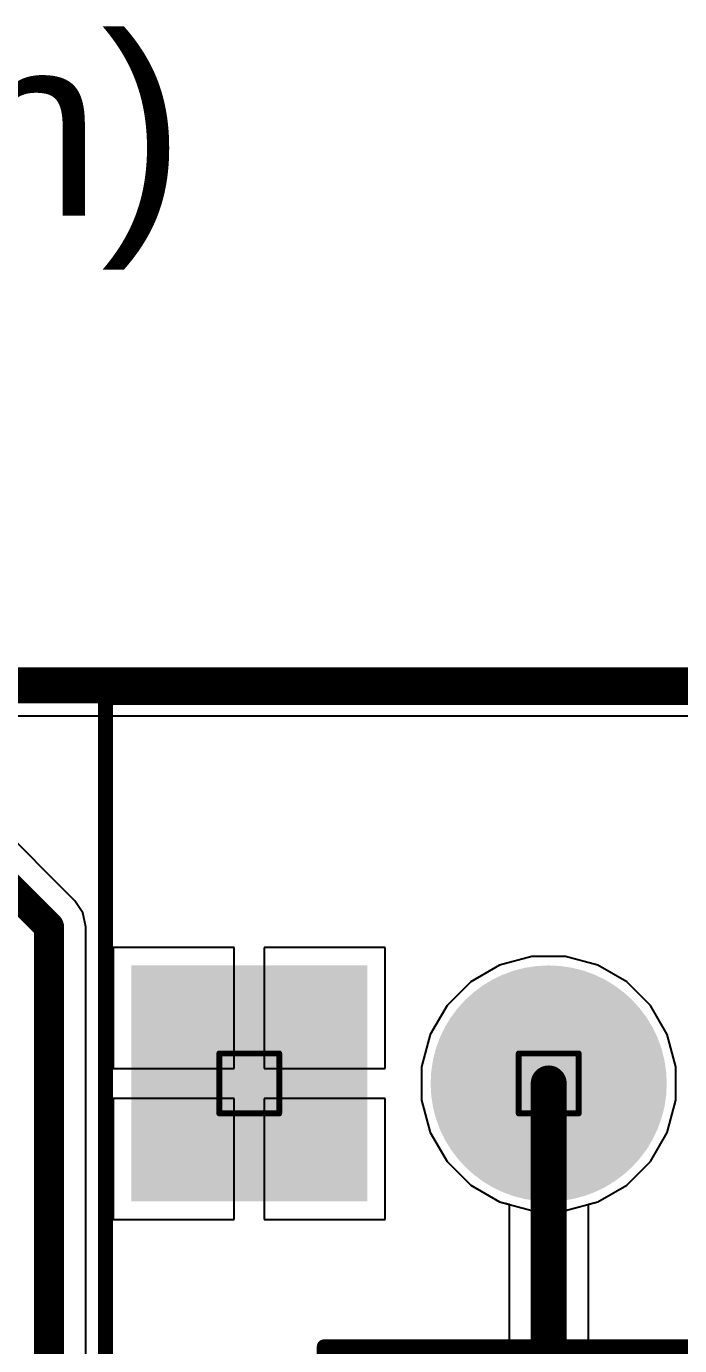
# Model space of a CAD drawing. Header units: inches. Extents: x -48 to 200, y -49 to 27.
# Drawn here: x 1.9416 to 2.1597, y 1.7104 to 2.1512 of the extents above; entities that cross this region are included whole.
import ezdxf

# ---------------------------------------------------------------- set-up
doc = ezdxf.new("R2010")
doc.units = ezdxf.units.IN
doc.header["$MEASUREMENT"] = 0
for name, color, linetype in [('Board Outline', 216, 'Continuous'), ('Bottom Layer', 5, 'Continuous'), ('Bottom Overlay', 54, 'Continuous'), ('Bottom Solder', 6, 'Continuous'), ('Dimension', 6, 'Continuous'), ('Drill Drawing', 1, 'Continuous'), ('Multi-Layer', 9, 'Continuous'), ('Pad Holes', 156, 'Continuous'), ('Top Layer', 1, 'Continuous'), ('Top Solder', 216, 'Continuous')]:
    doc.layers.add(name, color=color, linetype=linetype)
doc.styles.add('Arial', font='', dxfattribs={"height": 0.2})
doc.styles.get('Arial').set_extended_font_data('Arial')

# ---------------------------------------------------------------- blocks, each defined once
blk = doc.blocks.new('0022232041_B_24')
at = {"layer": 'Bottom Layer'}
blk.add_hatch(color=5, dxfattribs=at).paths.add_polyline_path([(-0.18543, 0.03543), (-0.11457, 0.03543), (-0.11457, -0.03543), (-0.18543, -0.03543)])
h = blk.add_hatch(color=5, dxfattribs=at)
edge = h.paths.add_edge_path()
edge.add_arc((-0.05, 0), 0.03543, 0, 360)
h = blk.add_hatch(color=5, dxfattribs=at)
edge = h.paths.add_edge_path()
edge.add_arc((0.05, 0), 0.03543, 0, 360)
h = blk.add_hatch(color=5, dxfattribs=at)
edge = h.paths.add_edge_path()
edge.add_arc((0.15, 0), 0.03543, 0, 360)
at = {"layer": 'Bottom Solder'}
blk.add_hatch(color=6, dxfattribs=at).paths.add_polyline_path([(-0.18943, 0.03943), (-0.11057, 0.03943), (-0.11057, -0.03943), (-0.18943, -0.03943)])
h = blk.add_hatch(color=6, dxfattribs=at)
edge = h.paths.add_edge_path()
edge.add_arc((-0.05, 0), 0.03943, 0, 360)
h = blk.add_hatch(color=6, dxfattribs=at)
edge = h.paths.add_edge_path()
edge.add_arc((0.05, 0), 0.03943, 0, 360)
h = blk.add_hatch(color=6, dxfattribs=at)
edge = h.paths.add_edge_path()
edge.add_arc((0.15, 0), 0.03943, 0, 360)
at = {"layer": 'Multi-Layer'}
blk.add_hatch(color=9, dxfattribs=at).paths.add_polyline_path([(-0.18543, 0.03543), (-0.11457, 0.03543), (-0.11457, -0.03543), (-0.18543, -0.03543)])
h = blk.add_hatch(color=9, dxfattribs=at)
edge = h.paths.add_edge_path()
edge.add_arc((-0.05, 0), 0.03543, 0, 360)
h = blk.add_hatch(color=9, dxfattribs=at)
edge = h.paths.add_edge_path()
edge.add_arc((0.05, 0), 0.03543, 0, 360)
h = blk.add_hatch(color=9, dxfattribs=at)
edge = h.paths.add_edge_path()
edge.add_arc((0.15, 0), 0.03543, 0, 360)
at = {"layer": 'Pad Holes'}
h = blk.add_hatch(color=7, dxfattribs=at)
edge = h.paths.add_edge_path()
edge.add_arc((-0.15, 0), 0.02008, 0, 360)
h = blk.add_hatch(color=7, dxfattribs=at)
edge = h.paths.add_edge_path()
edge.add_arc((-0.05, 0), 0.02008, 0, 360)
h = blk.add_hatch(color=7, dxfattribs=at)
edge = h.paths.add_edge_path()
edge.add_arc((0.05, 0), 0.02008, 0, 360)
h = blk.add_hatch(color=7, dxfattribs=at)
edge = h.paths.add_edge_path()
edge.add_arc((0.15, 0), 0.02008, 0, 360)
at = {"layer": 'Top Layer'}
blk.add_hatch(color=1, dxfattribs=at).paths.add_polyline_path([(-0.18543, 0.03543), (-0.11457, 0.03543), (-0.11457, -0.03543), (-0.18543, -0.03543)])
h = blk.add_hatch(color=1, dxfattribs=at)
edge = h.paths.add_edge_path()
edge.add_arc((-0.05, 0), 0.03543, 0, 360)
h = blk.add_hatch(color=1, dxfattribs=at)
edge = h.paths.add_edge_path()
edge.add_arc((0.05, 0), 0.03543, 0, 360)
h = blk.add_hatch(color=1, dxfattribs=at)
edge = h.paths.add_edge_path()
edge.add_arc((0.15, 0), 0.03543, 0, 360)
at = {"layer": 'Top Solder'}
blk.add_hatch(color=216, dxfattribs=at).paths.add_polyline_path([(-0.18943, 0.03943), (-0.11057, 0.03943), (-0.11057, -0.03943), (-0.18943, -0.03943)])
h = blk.add_hatch(color=216, dxfattribs=at)
edge = h.paths.add_edge_path()
edge.add_arc((-0.05, 0), 0.03943, 0, 360)
h = blk.add_hatch(color=216, dxfattribs=at)
edge = h.paths.add_edge_path()
edge.add_arc((0.05, 0), 0.03943, 0, 360)
h = blk.add_hatch(color=216, dxfattribs=at)
edge = h.paths.add_edge_path()
edge.add_arc((0.15, 0), 0.03943, 0, 360)
at = {"layer": 'Bottom Overlay'}
for points in [[(-0.198, -0.122, 0.005, 0.005, 0), (-0.198, 0.129, 0.005, 0.005, 0)], [(-0.198, 0.129, 0.005, 0.005, 0), (0.199, 0.129, 0.005, 0.005, 0)], [(0.199, -0.122, 0.005, 0.005, 0), (0.199, 0.129, 0.005, 0.005, 0)], [(-0.12495, -0.122, 0.005, 0.005, 0), (-0.12495, -0.088, 0.005, 0.005, 0)], [(-0.12495, -0.088, 0.005, 0.005, 0), (0.12495, -0.088, 0.005, 0.005, 0)], [(0.12495, -0.122, 0.005, 0.005, 0), (0.12495, -0.088, 0.005, 0.005, 0)], [(-0.198, -0.122, 0.005, 0.005, 0), (0.199, -0.122, 0.005, 0.005, 0)]]:
    blk.add_lwpolyline(points, format="xyseb", dxfattribs=at)
for points in [[(-0.19925, 0.129, 0.0025, 0.0025, 1), (-0.19675, 0.129, 0.0025, 0.0025, 1)], [(-0.19925, 0.129, 0.0025, 0.0025, 1), (-0.19675, 0.129, 0.0025, 0.0025, 1)], [(0.19775, 0.129, 0.0025, 0.0025, 1), (0.20025, 0.129, 0.0025, 0.0025, 1)], [(0.19775, 0.129, 0.0025, 0.0025, 1), (0.20025, 0.129, 0.0025, 0.0025, 1)], [(-0.1262, -0.088, 0.0025, 0.0025, 1), (-0.12369, -0.088, 0.0025, 0.0025, 1)], [(-0.1262, -0.088, 0.0025, 0.0025, 1), (-0.12369, -0.088, 0.0025, 0.0025, 1)], [(0.12369, -0.088, 0.0025, 0.0025, 1), (0.1262, -0.088, 0.0025, 0.0025, 1)], [(0.12369, -0.088, 0.0025, 0.0025, 1), (0.1262, -0.088, 0.0025, 0.0025, 1)], [(-0.19925, -0.122, 0.0025, 0.0025, 1), (-0.19675, -0.122, 0.0025, 0.0025, 1)], [(-0.19925, -0.122, 0.0025, 0.0025, 1), (-0.19675, -0.122, 0.0025, 0.0025, 1)], [(-0.1262, -0.122, 0.0025, 0.0025, 1), (-0.12369, -0.122, 0.0025, 0.0025, 1)], [(0.12369, -0.122, 0.0025, 0.0025, 1), (0.1262, -0.122, 0.0025, 0.0025, 1)], [(0.19775, -0.122, 0.0025, 0.0025, 1), (0.20025, -0.122, 0.0025, 0.0025, 1)], [(0.19775, -0.122, 0.0025, 0.0025, 1), (0.20025, -0.122, 0.0025, 0.0025, 1)]]:
    blk.add_lwpolyline(points, format="xyseb", close=True, dxfattribs=at)

msp = doc.modelspace()

# ---------------------------------------------------------------- linework, layer by layer
at = {"layer": 'Board Outline'}
msp.add_lwpolyline([(-0.067, 1.931, 0.012, 0.012, 0), (3.933, 1.931, 0.012, 0.012, 0)], format="xyseb", dxfattribs=at)
at = {"layer": 'Bottom Layer'}
for p, q in [((-0.0568, 1.9208), (3.9228, 1.9208)), ((2.011, 1.84343), (1.97057, 1.84343)), ((1.97057, 1.84343), (1.97057, 1.803)), ((2.011, 1.803), (2.011, 1.84343)), ((2.06143, 1.84343), (2.021, 1.84343)), ((2.021, 1.84343), (2.021, 1.803)), ((2.06143, 1.803), (2.06143, 1.84343)), ((2.11041, 1.84043), (2.09962, 1.83754)), ((2.12159, 1.84043), (2.11041, 1.84043)), ((2.13238, 1.83754), (2.12159, 1.84043)), ((2.09962, 1.83754), (2.08995, 1.83195)), ((2.14205, 1.83195), (2.13238, 1.83754)), ((2.08995, 1.83195), (2.08205, 1.82405)), ((2.14995, 1.82405), (2.14205, 1.83195)), ((2.08205, 1.82405), (2.07646, 1.81438)), ((2.15554, 1.81438), (2.14995, 1.82405)), ((2.07646, 1.81438), (2.07357, 1.80359)), ((2.15843, 1.80359), (2.15554, 1.81438)), ((1.97057, 1.803), (2.011, 1.803)), ((2.021, 1.803), (2.06143, 1.803)), ((2.07357, 1.80359), (2.07357, 1.79241)), ((2.15843, 1.79241), (2.15843, 1.80359)), ((2.011, 1.793), (1.97057, 1.793)), ((1.97057, 1.793), (1.97057, 1.75257)), ((2.011, 1.75257), (2.011, 1.793)), ((2.06143, 1.793), (2.021, 1.793)), ((2.021, 1.793), (2.021, 1.75257)), ((2.06143, 1.75257), (2.06143, 1.793)), ((2.07357, 1.79241), (2.07646, 1.78162)), ((2.15554, 1.78162), (2.15843, 1.79241)), ((2.07646, 1.78162), (2.08205, 1.77195)), ((2.14995, 1.77195), (2.15554, 1.78162)), ((2.08205, 1.77195), (2.08995, 1.76405)), ((2.14205, 1.76405), (2.14995, 1.77195)), ((2.08995, 1.76405), (2.09962, 1.75846)), ((2.13238, 1.75846), (2.14205, 1.76405)), ((2.09962, 1.75846), (2.11041, 1.75557)), ((2.11041, 1.75557), (2.12159, 1.75557)), ((2.12159, 1.75557), (2.13238, 1.75846)), ((1.97057, 1.75257), (2.011, 1.75257)), ((2.021, 1.75257), (2.06143, 1.75257))]:
    msp.add_line(p, q, dxfattribs=at)
at = {"layer": 'Drill Drawing'}
for points in [[(2.006, 1.808, 0.002, 0.002, 0), (2.026, 1.808, 0.002, 0.002, 0)], [(2.006, 1.788, 0.002, 0.002, 0), (2.006, 1.808, 0.002, 0.002, 0)], [(2.026, 1.788, 0.002, 0.002, 0), (2.026, 1.808, 0.002, 0.002, 0)], [(2.106, 1.808, 0.002, 0.002, 0), (2.126, 1.808, 0.002, 0.002, 0)], [(2.106, 1.788, 0.002, 0.002, 0), (2.106, 1.808, 0.002, 0.002, 0)], [(2.126, 1.788, 0.002, 0.002, 0), (2.126, 1.808, 0.002, 0.002, 0)], [(2.006, 1.788, 0.002, 0.002, 0), (2.026, 1.788, 0.002, 0.002, 0)], [(2.106, 1.788, 0.002, 0.002, 0), (2.126, 1.788, 0.002, 0.002, 0)]]:
    msp.add_lwpolyline(points, format="xyseb", dxfattribs=at)
for points in [[(2.0055, 1.808, 0.001, 0.001, 1), (2.0065, 1.808, 0.001, 0.001, 1)], [(2.0055, 1.808, 0.001, 0.001, 1), (2.0065, 1.808, 0.001, 0.001, 1)], [(2.0255, 1.808, 0.001, 0.001, 1), (2.0265, 1.808, 0.001, 0.001, 1)], [(2.0255, 1.808, 0.001, 0.001, 1), (2.0265, 1.808, 0.001, 0.001, 1)], [(2.1055, 1.808, 0.001, 0.001, 1), (2.1065, 1.808, 0.001, 0.001, 1)], [(2.1055, 1.808, 0.001, 0.001, 1), (2.1065, 1.808, 0.001, 0.001, 1)], [(2.1255, 1.808, 0.001, 0.001, 1), (2.1265, 1.808, 0.001, 0.001, 1)], [(2.1255, 1.808, 0.001, 0.001, 1), (2.1265, 1.808, 0.001, 0.001, 1)], [(2.0055, 1.788, 0.001, 0.001, 1), (2.0065, 1.788, 0.001, 0.001, 1)], [(2.0055, 1.788, 0.001, 0.001, 1), (2.0065, 1.788, 0.001, 0.001, 1)], [(2.0255, 1.788, 0.001, 0.001, 1), (2.0265, 1.788, 0.001, 0.001, 1)], [(2.0255, 1.788, 0.001, 0.001, 1), (2.0265, 1.788, 0.001, 0.001, 1)], [(2.1055, 1.788, 0.001, 0.001, 1), (2.1065, 1.788, 0.001, 0.001, 1)], [(2.1055, 1.788, 0.001, 0.001, 1), (2.1065, 1.788, 0.001, 0.001, 1)], [(2.1255, 1.788, 0.001, 0.001, 1), (2.1265, 1.788, 0.001, 0.001, 1)], [(2.1255, 1.788, 0.001, 0.001, 1), (2.1265, 1.788, 0.001, 0.001, 1)]]:
    msp.add_lwpolyline(points, format="xyseb", close=True, dxfattribs=at)
at = {"layer": 'Top Layer'}
for p, q in [((1.90253, 1.9208), (3.9228, 1.9208)), ((1.95779, 1.85901), (1.90062, 1.91619)), ((1.96045, 1.85504), (1.95779, 1.85901)), ((1.96138, 1.85035), (1.96045, 1.85504)), ((1.96138, 1.65057), (1.96138, 1.85035)), ((2.011, 1.84343), (1.97057, 1.84343)), ((1.97057, 1.84343), (1.97057, 1.803)), ((2.011, 1.803), (2.011, 1.84343)), ((2.06143, 1.84343), (2.021, 1.84343)), ((2.021, 1.84343), (2.021, 1.803)), ((2.06143, 1.803), (2.06143, 1.84343)), ((2.11041, 1.84043), (2.09962, 1.83754)), ((2.12159, 1.84043), (2.11041, 1.84043)), ((2.13238, 1.83754), (2.12159, 1.84043)), ((2.09962, 1.83754), (2.08995, 1.83195)), ((2.14205, 1.83195), (2.13238, 1.83754)), ((2.08995, 1.83195), (2.08205, 1.82405)), ((2.14995, 1.82405), (2.14205, 1.83195)), ((2.08205, 1.82405), (2.07646, 1.81438)), ((2.15554, 1.81438), (2.14995, 1.82405)), ((2.07646, 1.81438), (2.07357, 1.80359)), ((2.15843, 1.80359), (2.15554, 1.81438)), ((1.97057, 1.803), (2.011, 1.803)), ((2.021, 1.803), (2.06143, 1.803)), ((2.07357, 1.80359), (2.07357, 1.79241)), ((2.15843, 1.79241), (2.15843, 1.80359)), ((2.011, 1.793), (1.97057, 1.793)), ((1.97057, 1.793), (1.97057, 1.75257)), ((2.011, 1.75257), (2.011, 1.793)), ((2.06143, 1.793), (2.021, 1.793)), ((2.021, 1.793), (2.021, 1.75257)), ((2.06143, 1.75257), (2.06143, 1.793)), ((2.07357, 1.79241), (2.07646, 1.78162)), ((2.15554, 1.78162), (2.15843, 1.79241)), ((2.07646, 1.78162), (2.08205, 1.77195)), ((2.14995, 1.77195), (2.15554, 1.78162)), ((2.08205, 1.77195), (2.08995, 1.76405)), ((2.14205, 1.76405), (2.14995, 1.77195)), ((2.08995, 1.76405), (2.09962, 1.75846)), ((2.13238, 1.75846), (2.14205, 1.76405)), ((2.09962, 1.75846), (2.10275, 1.75762)), ((2.10275, 1.75762), (2.10275, 1.577)), ((2.12925, 1.75762), (2.13238, 1.75846)), ((2.12925, 1.58249), (2.12925, 1.75762)), ((1.97057, 1.75257), (2.011, 1.75257)), ((2.021, 1.75257), (2.06143, 1.75257))]:
    msp.add_line(p, q, dxfattribs=at)
for points in [[(1.8845, 1.915, 0.01, 0.01, 0), (1.94914, 1.85035, 0.01, 0.01, 0)], [(1.94914, 1.65057, 0.01, 0.01, 0), (1.94914, 1.85035, 0.01, 0.01, 0)], [(2.116, 1.577, 0.012, 0.012, 0), (2.116, 1.798, 0.012, 0.012, 0)]]:
    msp.add_lwpolyline(points, format="xyseb", dxfattribs=at)
for points in [[(1.94664, 1.85035, 0.005, 0.005, 1), (1.95164, 1.85035, 0.005, 0.005, 1)], [(1.94664, 1.85035, 0.005, 0.005, 1), (1.95164, 1.85035, 0.005, 0.005, 1)], [(2.113, 1.798, 0.006, 0.006, 1), (2.119, 1.798, 0.006, 0.006, 1)]]:
    msp.add_lwpolyline(points, format="xyseb", close=True, dxfattribs=at)

# ---------------------------------------------------------------- block references
msp.add_blockref('0022232041_B_24', (2.166, 1.798))

# ---------------------------------------------------------------- texts
at = {"layer": 'Dimension', "style": 'Arial'}
msp.add_text('4.00 (in)', height=0.06, dxfattribs=at).set_placement((1.687, 2.088))

doc.saveas('drawing.dxf')
